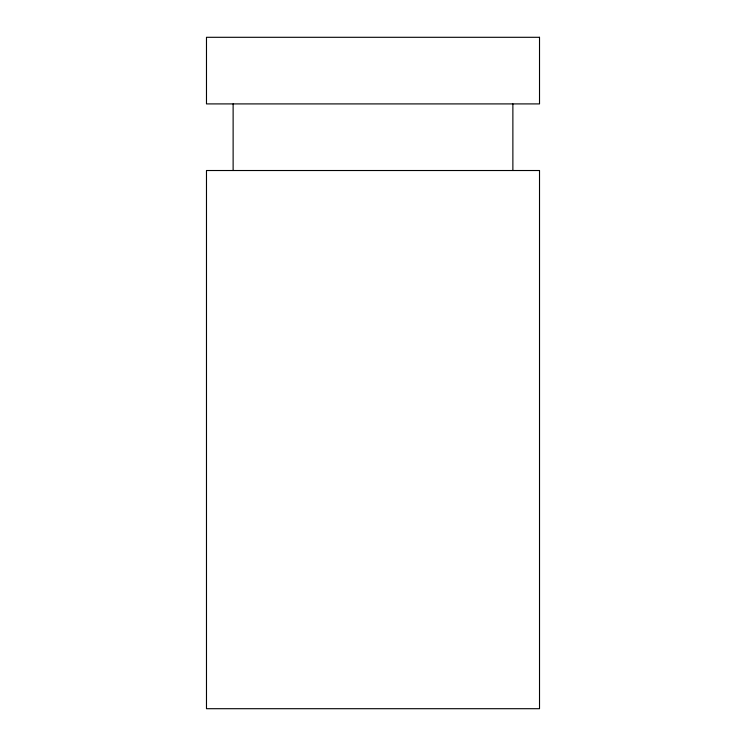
<?xml version="1.0" encoding="UTF-8"?>
<svg xmlns="http://www.w3.org/2000/svg" width="746" height="746" viewBox="0 0 746 746"><rect width="100%" height="100%" fill="white"/><g stroke="black" fill="none" stroke-linecap="round" stroke-linejoin="round"><path stroke-width="1.12" d="M512.875 103.908L512.875 170.517M233.125 103.908L233.125 170.517M539.517 37.3L206.483 37.3L206.483 103.908L539.517 103.908L539.517 37.3M539.517 170.517L206.483 170.517L206.483 708.7L539.517 708.7L539.517 170.517"/></g></svg>
